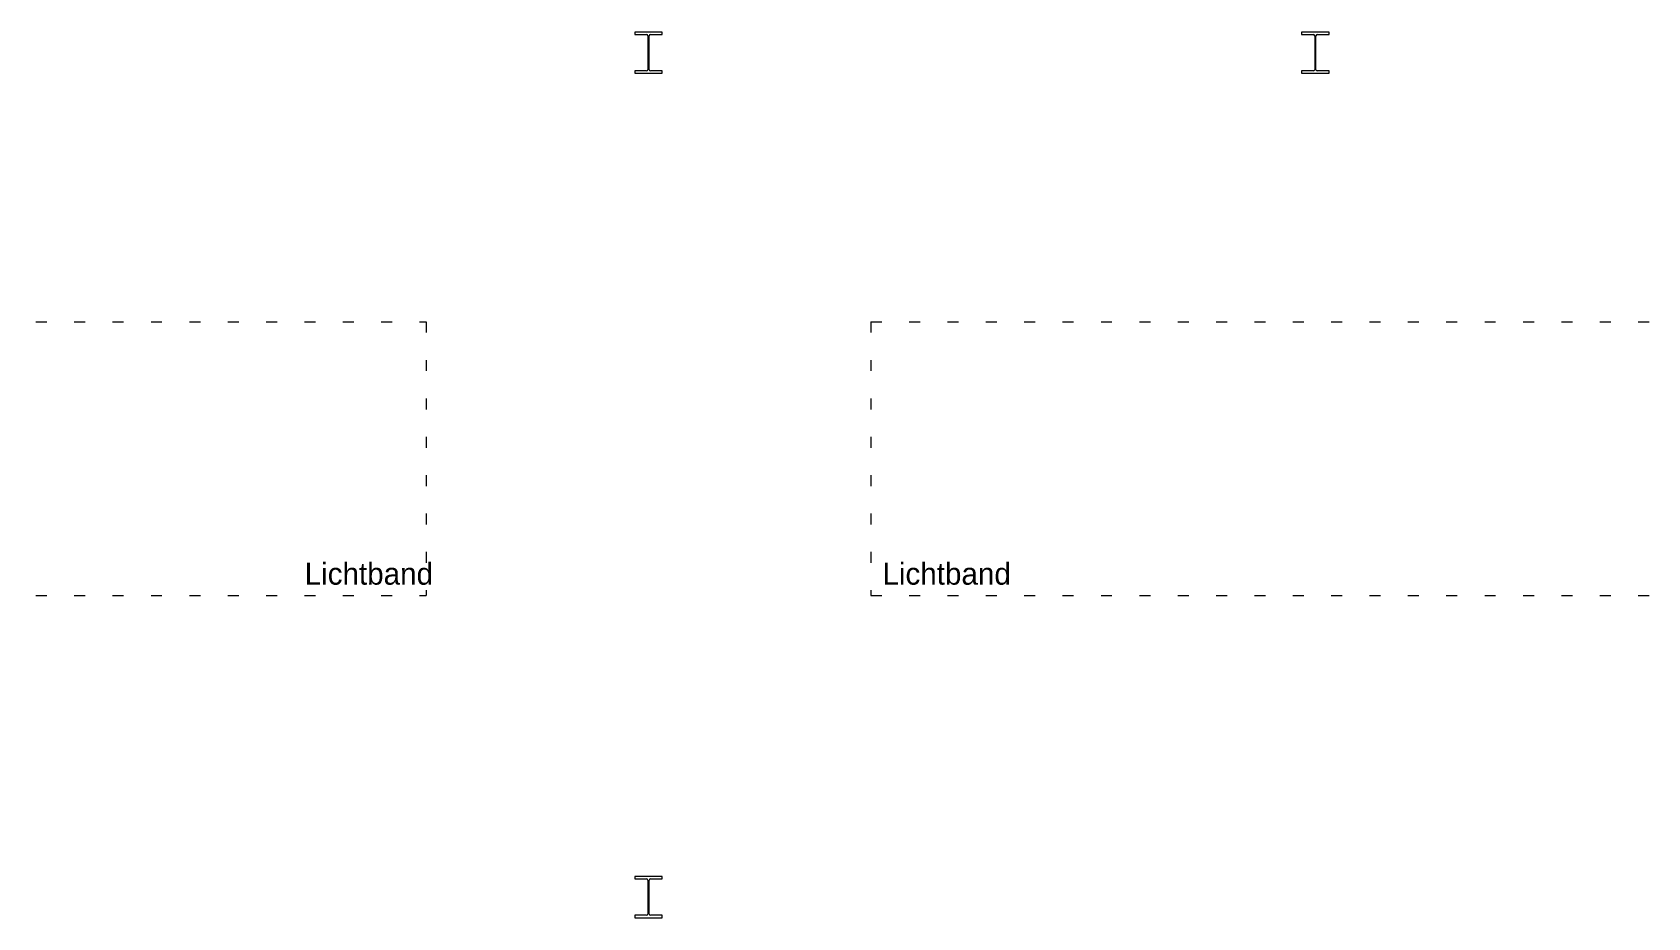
# Model space of a CAD drawing. Header units: inches. Extents: x 57357 to 155319, y 32663 to 109116.
# Drawn here: x 80102 to 97785, y 63908 to 73608 of the extents above; entities that cross this region are included whole.
import ezdxf

# ---------------------------------------------------------------- set-up
doc = ezdxf.new("R2010")
doc.units = ezdxf.units.IN
doc.header["$LTSCALE"] = 300
doc.header["$MEASUREMENT"] = 0
doc.linetypes.add('Punktlinie', pattern=[1.4, 0.4, -1])
doc.layers.add('Grundebene', color=7, linetype='Continuous')
doc.styles.add('ARIAL', font='arial.ttf', dxfattribs={"height": 0.2})

msp = doc.modelspace()

# ---------------------------------------------------------------- linework, layer by layer
at = {"layer": 'Grundebene', "color": 18, "linetype": 'Continuous', "lineweight": 13, "true_color": 0x000000}
for p, q in [((86997, 73608), (86697, 73608)), ((86697, 73608), (86697, 73582)), ((86697, 73582), (86826, 73582)), ((86840, 73568), (86840, 73198)), ((86854, 73198), (86854, 73568)), ((86868, 73582), (86997, 73582)), ((86997, 73582), (86997, 73608)), ((94297, 73608), (93997, 73608)), ((93997, 73608), (93997, 73582)), ((93997, 73582), (94126, 73582)), ((94140, 73568), (94140, 73198)), ((94154, 73198), (94154, 73568)), ((94168, 73582), (94297, 73582)), ((94297, 73582), (94297, 73608)), ((86826, 73184), (86697, 73184)), ((86697, 73184), (86697, 73158)), ((86697, 73158), (86997, 73158)), ((86997, 73184), (86868, 73184)), ((86997, 73158), (86997, 73184)), ((94126, 73184), (93997, 73184)), ((93997, 73184), (93997, 73158)), ((93997, 73158), (94297, 73158)), ((94297, 73184), (94168, 73184)), ((94297, 73158), (94297, 73184)), ((86997, 64358), (86697, 64358)), ((86697, 64358), (86697, 64332)), ((86697, 64332), (86826, 64332)), ((86840, 64318), (86840, 63948)), ((86854, 63948), (86854, 64318)), ((86868, 64332), (86997, 64332)), ((86997, 64332), (86997, 64358)), ((86826, 63934), (86697, 63934)), ((86697, 63934), (86697, 63908)), ((86697, 63908), (86997, 63908)), ((86997, 63934), (86868, 63934)), ((86997, 63908), (86997, 63934))]:
    msp.add_line(p, q, dxfattribs=at)
at = {"layer": 'Grundebene', "color": 18, "linetype": 'Punktlinie', "lineweight": 13, "true_color": 0x000000}
for p, q in [((74681, 70437), (84414, 70437)), ((84414, 70437), (84414, 67437)), ((89281, 70437), (89281, 67437)), ((89281, 70437), (99014, 70437)), ((74681, 67437), (84414, 67437)), ((89281, 67437), (99014, 67437))]:
    msp.add_line(p, q, dxfattribs=at)
at = {"layer": 'Grundebene', "color": 18, "linetype": 'Continuous', "lineweight": 13, "true_color": 0x000000}
for centre, start, end in [((86826, 73568), 360, 90), ((86868, 73568), 90, 180), ((94126, 73568), 360, 90), ((94168, 73568), 90, 180), ((86826, 73198), 270, 0), ((86868, 73198), 180, 270), ((94126, 73198), 270, 0), ((94168, 73198), 180, 270), ((86826, 64318), 360, 90), ((86868, 64318), 90, 180), ((86826, 63948), 270, 360), ((86868, 63948), 180, 270)]:
    msp.add_arc(centre, 14, start, end, dxfattribs=at)

# ---------------------------------------------------------------- texts
at = {"layer": 'Grundebene', "color": 18, "lineweight": 18, "true_color": 0x000000, "style": 'ARIAL', "width": 0.966786}
for p in [(83083, 67556), (89408, 67556)]:
    msp.add_text('Lichtband', height=240, dxfattribs=at).set_placement(p)

doc.saveas('drawing.dxf')
